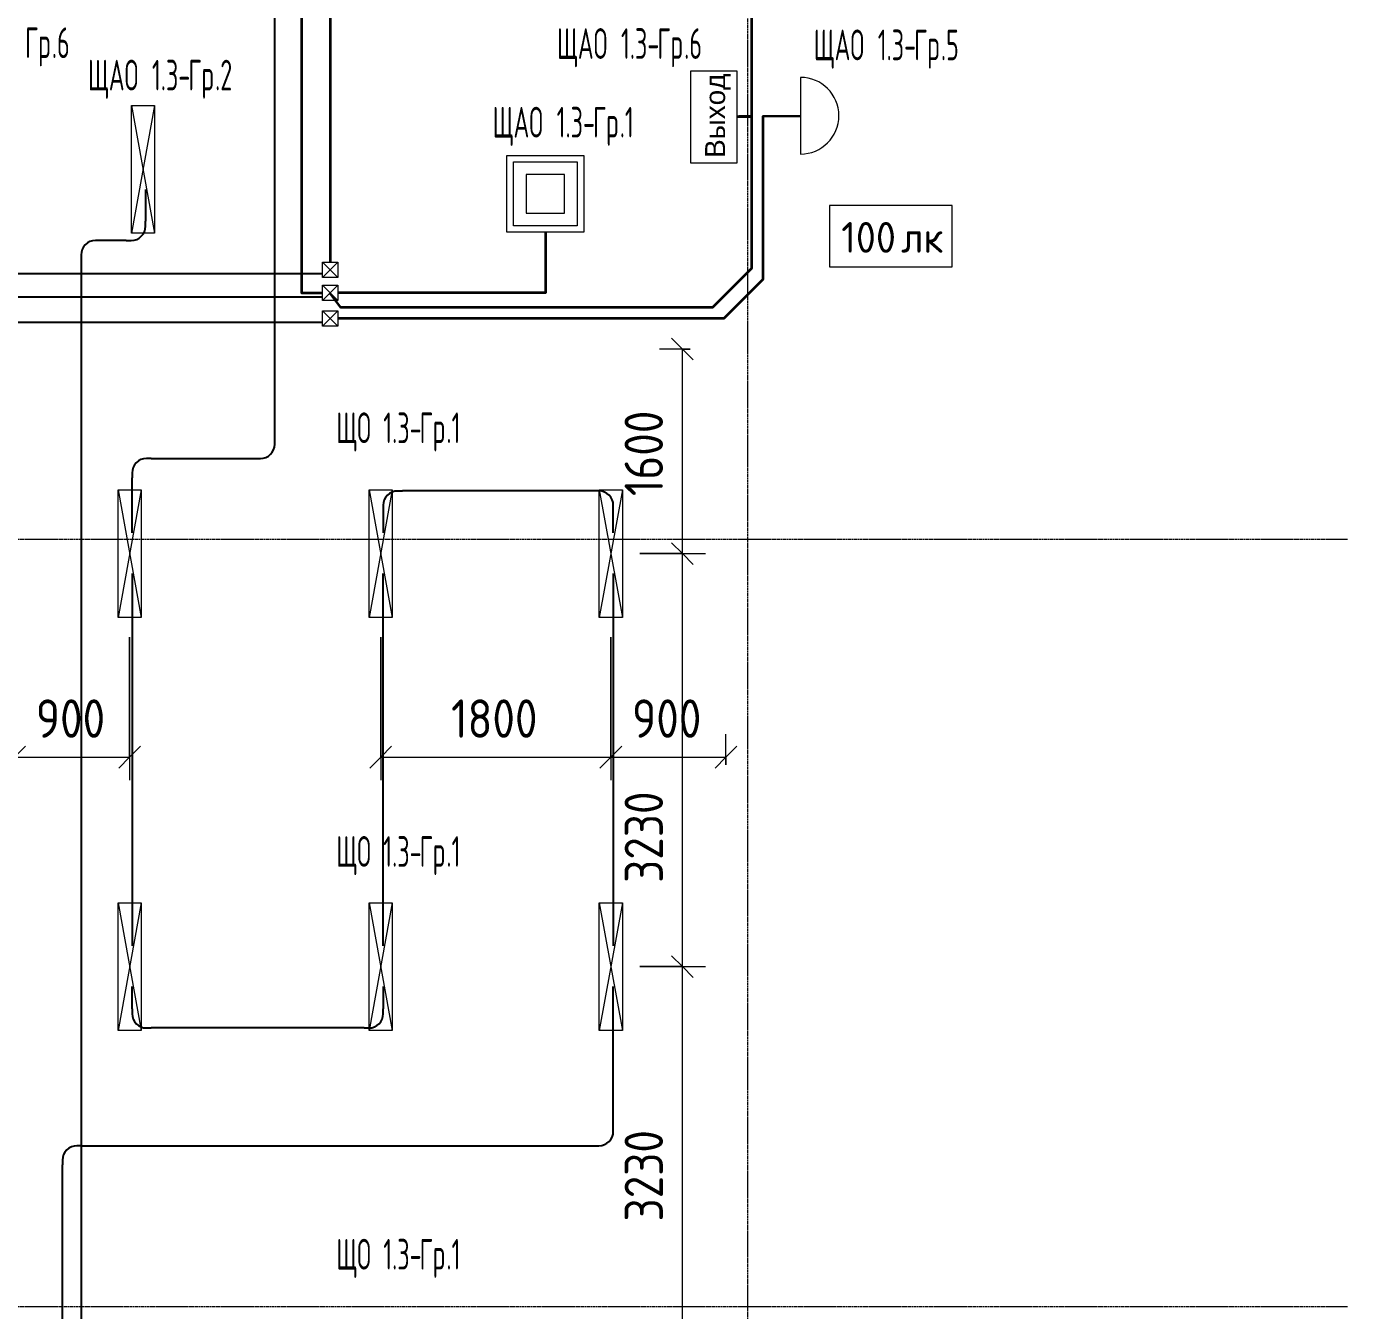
# Model space of a CAD drawing. Header units: millimetres. Extents: x -4730 to 98194, y -4296 to 93388.
# Drawn here: x 87858 to 98194, y 72470 to 82513 of the extents above; entities that cross this region are included whole.
import ezdxf

# ---------------------------------------------------------------- set-up
doc = ezdxf.new("R2010")
doc.units = ezdxf.units.MM
doc.linetypes.add('Линия сетки', pattern=[22.225, 12.7, -3.175, 3.175, -3.175])
for name, color, linetype, lineweight, true_color in [('Короба', 7, 'Continuous', 25, 0x008000), ('Линии', 7, 'Continuous', 9, 0x00a600), ('Соединительные детали коробов', 7, 'Continuous', 25, 0x008000), ('Типовые аннотации', 5, 'Continuous', 18, 0x0000ff)]:
    doc.layers.add(name, color=color, linetype=linetype, lineweight=lineweight, true_color=true_color)
for name, color, linetype, lineweight in [('Марки силовых электроприборов', 7, 'Continuous', 9), ('Оси', 7, 'Continuous', 9), ('Провода', 7, 'Continuous', 35), ('Размеры', 7, 'Continuous', 9), ('Размеры-120', 7, 'Continuous', 9), ('Текстовые примечания', 7, 'Continuous', 9)]:
    doc.layers.add(name, color=color, linetype=linetype, lineweight=lineweight)
doc.styles.add('Arial', font='arial.ttf', dxfattribs={"height": 156})
doc.styles.add('GOST Common', font='GOST_Common.ttf', dxfattribs={"width": 0.6, "height": 240})
doc.styles.add('GOST Common_1', font='GOST_Common.ttf', dxfattribs={"width": 0.9, "height": 300})
doc.styles.add('GOST Common_2', font='GOST_Common.ttf', dxfattribs={"height": 240})
doc.dimstyles.new('ADSK_Проверочный', dxfattribs={"dimscale": 304.8, "dimtxt": 301.714499, "dimasz": 0.556693, "dimexe": 0.590551, "dimexo": 0.590551, "dimgap": 0.19685, "dimtad": 1, "dimdec": 3, "dimrnd": 0.001, "dimdsep": 46, "dimtxsty": 'GOST Common_1', "dimblk1": 'OBLIQUE', "dimblk2": 'OBLIQUE', "dimsah": 1, "dimcen": 0.09, "dimazin": 0, "dimtfac": 1, "dimtdec": 4, "dimtix": 1, "dimtmove": 0, "dimatfit": 3, "dimfxl": 1, "dimtvp": 1, "dimtolj": 1, "dimtzin": 0, "dimarcsym": 2})
doc.dimstyles.new('ADSK_Проверочный_1', dxfattribs={"dimscale": 304.8, "dimtxt": 301.714499, "dimasz": 0.556693, "dimexe": 0.590551, "dimexo": 0.590551, "dimgap": 0.19685, "dimtad": 1, "dimdec": 3, "dimrnd": 0.001, "dimdsep": 46, "dimtxsty": 'GOST Common_1', "dimblk1": 'OBLIQUE', "dimblk2": 'OBLIQUE', "dimsah": 1, "dimcen": 0.09, "dimazin": 0, "dimtfac": 1, "dimtdec": 4, "dimtix": 1, "dimtmove": 2, "dimatfit": 3, "dimfxl": 1, "dimtvp": 1, "dimtolj": 1, "dimtzin": 0, "dimarcsym": 2})

# ---------------------------------------------------------------- blocks, each defined once
blk = doc.blocks.new('M_Короб_ отвод - Плоский торец - ПВХ - Стандартная-2386742-1-й этаж')
at = {"layer": 'Соединительные детали коробов'}
for p, q in [((0, 111.95), (0, 150.05)), ((-150.05, 0), (-111.95, 0))]:
    blk.add_line(p, q, dxfattribs=at)
blk.add_arc((-111.95, 111.95), 111.95, 270, 0, dxfattribs=at)
blk = doc.blocks.new('DIMBLOCK250-1-й этаж')
at = {"layer": 'Размеры-120'}
for p, q in [((88665, 77737), (88665, 76618)), ((88665, 76798), (88665, 77737)), ((87765, 76738), (87765, 76978)), ((87765, 76798), (87850, 76883)), ((88665, 76798), (88750, 76883)), ((87765, 76798), (87680, 76713)), ((87765, 76798), (88665, 76798)), ((87765, 76798), (87765, 76738)), ((88665, 76798), (88580, 76713))]:
    blk.add_line(p, q, dxfattribs=at)
at = {"layer": 'Размеры-120', "color": 0, "insert": (87931, 77250), "char_height": 300, "width": 681.16, "attachment_point": 1, "line_spacing_factor": 1.022761, "style": 'GOST Common_1'}
blk.add_mtext('900', dxfattribs=at)
blk = doc.blocks.new('_Oblique')
at = {"color": 0, "linetype": 'ByBlock', "lineweight": -2}
blk.add_line((-0.5, -0.5), (0.5, 0.5), dxfattribs=at)
blk = doc.blocks.new('DIMBLOCK251-1-й этаж')
at = {"layer": 'Размеры-120'}
for p, q in [((92430, 77737), (92430, 76618)), ((92430, 76798), (92430, 77737)), ((93330, 76738), (93330, 76978)), ((92430, 76798), (92515, 76883)), ((93330, 76798), (93415, 76883)), ((92430, 76798), (92345, 76713)), ((92430, 76798), (93330, 76798)), ((93330, 76798), (93245, 76713)), ((93330, 76798), (93330, 76738))]:
    blk.add_line(p, q, dxfattribs=at)
at = {"layer": 'Размеры-120', "color": 0, "insert": (92596, 77250), "char_height": 300, "width": 681.16, "attachment_point": 1, "line_spacing_factor": 1.022761, "style": 'GOST Common_1'}
blk.add_mtext('900', dxfattribs=at)
blk = doc.blocks.new('DIMBLOCK252-1-й этаж')
at = {"layer": 'Размеры-120'}
for p, q in [((90630, 77737), (90630, 76618)), ((90630, 76798), (90630, 77737)), ((92430, 77737), (92430, 76618)), ((92430, 76798), (92430, 77737)), ((90630, 76798), (90715, 76883)), ((92430, 76798), (92515, 76883)), ((90630, 76798), (90545, 76713)), ((90630, 76798), (92430, 76798)), ((92430, 76798), (92345, 76713))]:
    blk.add_line(p, q, dxfattribs=at)
at = {"layer": 'Размеры-120', "color": 0, "insert": (91180, 77250), "char_height": 300, "width": 840.71, "attachment_point": 1, "line_spacing_factor": 1.022761, "style": 'GOST Common_1'}
blk.add_mtext('1800', dxfattribs=at)
blk = doc.blocks.new('DIMBLOCK254-1-й этаж')
at = {"layer": 'Размеры-120'}
for p, q in [((92990, 79990), (92905, 80075)), ((93050, 79990), (92810, 79990)), ((92990, 78390), (92990, 79990)), ((92990, 79990), (93074, 79905)), ((92990, 79990), (93050, 79990)), ((92990, 78390), (92905, 78475)), ((92658, 78390), (93170, 78390)), ((92990, 78390), (92658, 78390)), ((92990, 78390), (93074, 78305))]:
    blk.add_line(p, q, dxfattribs=at)
at = {"layer": 'Размеры-120', "color": 0, "insert": (92538, 78840), "char_height": 300, "width": 840.71, "attachment_point": 1, "rotation": 90, "line_spacing_factor": 1.022761, "style": 'GOST Common_1'}
blk.add_mtext('1600', dxfattribs=at)
blk = doc.blocks.new('DIMBLOCK255-1-й этаж')
at = {"layer": 'Размеры-120'}
for p, q in [((92990, 78390), (92905, 78475)), ((92658, 78390), (93170, 78390)), ((92990, 78390), (92658, 78390)), ((92990, 75160), (92990, 78390)), ((92990, 78390), (93074, 78305)), ((92658, 75160), (93170, 75160)), ((92990, 75160), (92658, 75160)), ((92990, 75160), (92905, 75245)), ((92990, 75160), (93074, 75075))]:
    blk.add_line(p, q, dxfattribs=at)
at = {"layer": 'Размеры-120', "color": 0, "insert": (92538, 75815), "char_height": 300, "width": 908.21, "attachment_point": 1, "rotation": 90, "line_spacing_factor": 1.022761, "style": 'GOST Common_1'}
blk.add_mtext('3230', dxfattribs=at)
blk = doc.blocks.new('DIMBLOCK256-1-й этаж')
at = {"layer": 'Размеры-120'}
for p, q in [((92658, 75160), (93170, 75160)), ((92990, 75160), (92658, 75160)), ((92990, 75160), (92905, 75245)), ((92990, 71930), (92990, 75160)), ((92990, 75160), (93074, 75075)), ((92990, 71930), (92905, 72015)), ((92658, 71930), (93170, 71930)), ((92990, 71930), (92658, 71930)), ((92990, 71930), (93074, 71845))]:
    blk.add_line(p, q, dxfattribs=at)
at = {"layer": 'Размеры-120', "color": 0, "insert": (92538, 73167), "char_height": 300, "width": 908.21, "attachment_point": 1, "rotation": 90, "line_spacing_factor": 1.022761, "style": 'GOST Common_1'}
blk.add_mtext('3230', dxfattribs=at)

msp = doc.modelspace()

# ---------------------------------------------------------------- linework, layer by layer
at = {"layer": 'Короба'}
for p, q in [((89800, 79284.0791), (89800, 84603.7769)), ((88789.2469, 81239.0144), (88789.2469, 80989.0644)), ((88639.1969, 80839.0144), (88435.05, 80839.0144)), ((88285, 80688.9644), (88285, 65454.1117)), ((90173.8173, 80577.0076), (87379.1831, 80577.0076)), ((90173.8173, 80397.0076), (87214.1831, 80397.0076)), ((90173.8173, 80198.5), (87039.1831, 80198.5)), ((88834.2969, 79134.0291), (89649.95, 79134.0291)), ((88684.2469, 78553.8269), (88684.2469, 78983.9791)), ((92299.1969, 78880), (90799.2969, 78880)), ((90649.2469, 78729.95), (90649.2469, 78553.8269)), ((92449.2469, 78553.8269), (92449.2469, 78729.95)), ((88684.2469, 78233.8269), (88684.2469, 75323.8269)), ((90649.2469, 75323.8269), (90649.2469, 78233.8269)), ((92449.2469, 78233.8269), (92449.2469, 75323.8269)), ((88684.2469, 74830.05), (88684.2469, 75003.8269)), ((90649.2469, 75003.8269), (90649.2469, 74830.05)), ((92449.2469, 73909.004), (92449.2469, 75003.8269)), ((90499.1969, 74680), (88834.2969, 74680)), ((88290.05, 73758.954), (92299.1969, 73758.954)), ((88140, 66235.05), (88140, 73608.904))]:
    msp.add_line(p, q, dxfattribs=at)
at = {"layer": 'Линии', "color": 96, "true_color": 0x008000}
for p, q in [((94141.2737, 81114.0291), (94141.2737, 80634.0291)), ((95101.2737, 81114.0291), (94141.2737, 81114.0291)), ((95101.2737, 80634.0291), (95101.2737, 81114.0291)), ((94141.2737, 80634.0291), (95101.2737, 80634.0291))]:
    msp.add_line(p, q, dxfattribs=at)
at = {"layer": 'Оси', "linetype": 'Линия сетки'}
for p, q in [((93500, 93388.3703), (93500, -3096.3487)), ((98194.2682, 78500), (-3530.0173, 78500)), ((98194.2682, 72500), (-3530.0173, 72500))]:
    msp.add_line(p, q, dxfattribs=at)
at = {"layer": 'Провода', "flags": 128}
for points in [[(91617.4456, 86703.9523), (90538.6125, 86703.9523), (90233.8127, 86399.1523), (90233.8173, 80668.5076)], [(90103.2548, 84111.7125), (90010, 84110), (90010, 80428.5096), (90173.8173, 80428.5081)], [(93416.7452, 84108.0621), (93530, 84110), (93530, 81809.9602), (93430.5461, 81809.9602)], [(93416.7452, 81808.0621), (93530, 81810), (93530, 80619.6528), (93225.2, 80314.8528), (90317.5163, 80314.8528), (90232.4265, 80429.797)], [(93914.1389, 81812.6897), (93619.1389, 81808.3486), (93619.1389, 80534.8021), (93314.3389, 80230.0019), (90293.8173, 80230)], [(91918.3215, 80903.9523), (91919.7096, 80428.5096), (90293.8173, 80428.5076)]]:
    msp.add_lwpolyline(points, dxfattribs=at)
at = {"layer": 'Типовые аннотации', "color": 96, "true_color": 0x008000}
for p, q in [((93056.7452, 82164.9821), (93416.7452, 82164.9821)), ((93056.7452, 81444.9821), (93056.7452, 82164.9821)), ((93416.7452, 82164.9821), (93416.7452, 81444.9821)), ((93416.7452, 81444.9821), (93056.7452, 81444.9821))]:
    msp.add_line(p, q, dxfattribs=at)
at = {"layer": 'Типовые аннотации', "color": 1, "true_color": 0xff0000}
for p, q in [((93914.1389, 82114.8971), (93914.1389, 81514.8971)), ((88680, 81895.1875), (88860, 81895.1875)), ((88680, 80895.1875), (88680, 81895.1875)), ((88860, 81895.1875), (88680, 80895.1875)), ((88680, 81895.1875), (88860, 80895.1875)), ((88860, 81895.1875), (88860, 80895.1875)), ((91617.4456, 81503.9523), (92217.4456, 81503.9523)), ((91617.4456, 80903.9523), (91617.4456, 81503.9523)), ((91667.4456, 81453.9523), (92167.4456, 81453.9523)), ((91667.4456, 80953.9523), (91667.4456, 81453.9523)), ((92167.4456, 81453.9523), (92167.4456, 80953.9523)), ((92217.4456, 81503.9523), (92217.4456, 80903.9523)), ((91767.4456, 81353.9523), (91767.4456, 81053.9523)), ((92067.4456, 81353.9523), (91767.4456, 81353.9523)), ((92067.4456, 81053.9523), (92067.4456, 81353.9523)), ((91767.4456, 81053.9523), (92067.4456, 81053.9523)), ((92167.4456, 80953.9523), (91667.4456, 80953.9523)), ((88860, 80895.1875), (88680, 80895.1875)), ((92217.4456, 80903.9523), (91617.4456, 80903.9523)), ((90173.8173, 80488.5076), (90293.8173, 80488.5076)), ((90173.8173, 80368.5076), (90173.8173, 80488.5076)), ((90173.8173, 80488.5076), (90293.8173, 80368.5076)), ((90173.8173, 80368.5076), (90293.8173, 80488.5076)), ((90293.8173, 80488.5076), (90293.8173, 80368.5076)), ((90293.8173, 80368.5076), (90173.8173, 80368.5076)), ((90173.8173, 80290), (90293.8173, 80290)), ((90173.8173, 80170), (90173.8173, 80290)), ((90173.8173, 80290), (90293.8173, 80170)), ((90173.8173, 80170), (90293.8173, 80290)), ((90293.8173, 80290), (90293.8173, 80170)), ((90293.8173, 80170), (90173.8173, 80170))]:
    msp.add_line(p, q, dxfattribs=at)
at = {"layer": 'Типовые аннотации', "color": 16, "true_color": 0x800000}
for p, q in [((90173.8173, 80668.5076), (90293.8173, 80668.5076)), ((90173.8173, 80548.5076), (90173.8173, 80668.5076)), ((90173.8173, 80668.5076), (90293.8173, 80548.5076)), ((90173.8173, 80548.5076), (90293.8173, 80668.5076)), ((90293.8173, 80668.5076), (90293.8173, 80548.5076)), ((90293.8173, 80548.5076), (90173.8173, 80548.5076))]:
    msp.add_line(p, q, dxfattribs=at)
at = {"layer": 'Типовые аннотации'}
for p, q in [((88575, 78890), (88755, 78890)), ((88575, 77890), (88575, 78890)), ((88755, 78890), (88575, 77890)), ((88575, 78890), (88755, 77890)), ((88755, 78890), (88755, 77890)), ((90540, 78890), (90720, 78890)), ((90540, 77890), (90540, 78890)), ((90720, 78890), (90540, 77890)), ((90540, 78890), (90720, 77890)), ((90720, 78890), (90720, 77890)), ((92340, 78890), (92520, 78890)), ((92340, 77890), (92340, 78890)), ((92520, 78890), (92340, 77890)), ((92340, 78890), (92520, 77890)), ((92520, 78890), (92520, 77890)), ((88755, 77890), (88575, 77890)), ((90720, 77890), (90540, 77890)), ((92520, 77890), (92340, 77890)), ((88575, 75660), (88755, 75660)), ((88575, 74660), (88575, 75660)), ((88755, 75660), (88575, 74660)), ((88575, 75660), (88755, 74660)), ((88755, 75660), (88755, 74660)), ((90540, 75660), (90720, 75660)), ((90540, 74660), (90540, 75660)), ((90720, 75660), (90540, 74660)), ((90540, 75660), (90720, 74660)), ((90720, 75660), (90720, 74660)), ((92340, 75660), (92520, 75660)), ((92340, 74660), (92340, 75660)), ((92520, 75660), (92340, 74660)), ((92340, 75660), (92520, 74660)), ((92520, 75660), (92520, 74660)), ((88755, 74660), (88575, 74660)), ((90720, 74660), (90540, 74660)), ((92520, 74660), (92340, 74660))]:
    msp.add_line(p, q, dxfattribs=at)
at = {"layer": 'Типовые аннотации', "color": 1, "true_color": 0xff0000}
msp.add_arc((93914.1389, 81814.8971), 300, 270, 90, dxfattribs=at)

# ---------------------------------------------------------------- block references
at = {"layer": 'Соединительные детали коробов'}
for p in [(88789.2469, 80839.0144), (89800, 79134.0291), (90649.2469, 74680)]:
    msp.add_blockref('M_Короб_ отвод - Плоский торец - ПВХ - Стандартная-2386742-1-й этаж', p, dxfattribs=at)
for p, rotation in [((88285, 80839.0144), 180), ((88684.2469, 79134.0291), 180), ((92449.2469, 78880), 90), ((88684.2469, 74680), 270), ((88140, 73758.954), 180)]:
    msp.add_blockref('M_Короб_ отвод - Плоский торец - ПВХ - Стандартная-2386742-1-й этаж', p, dxfattribs=dict(at, rotation=rotation))
at = {"layer": 'Соединительные детали коробов', "extrusion": (0, 4.7619e-05, 1), "rotation": 180}
msp.add_blockref('M_Короб_ отвод - Плоский торец - ПВХ - Стандартная-2386742-1-й этаж', (90649.2469, 78879.8361), dxfattribs=at)
at = {"layer": 'Соединительные детали коробов', "extrusion": (0, -2.67765e-05, 1)}
msp.add_blockref('M_Короб_ отвод - Плоский торец - ПВХ - Стандартная-2386742-1-й этаж', (92449.2469, 73759.0461), dxfattribs=at)

# ---------------------------------------------------------------- texts
at = {"layer": 'Марки силовых электроприборов', "char_height": 240, "attachment_point": 1, "style": 'GOST Common'}
for s, insert, width in [('Гр', (87846.7389, 82505.6296), 253.9746), ('.6', (88056.2889, 82505.6296), 178.93665), ('ЩАО', (92007.9861, 82499.1968), 502.17705), (' 1.3-', (92422.3236, 82499.1968), 450.2277), ('Гр', (92793.7986, 82499.1968), 253.9746), ('.6', (93003.3486, 82499.1968), 178.93665), ('ЩАО', (94016.9374, 82488.531), 502.17705), (' 1.3-', (94431.2749, 82488.531), 450.2277), ('Гр', (94802.7499, 82488.531), 253.9746), ('.5', (95012.2999, 82488.531), 178.93665), ('ЩАО', (88338.2614, 82252.4364), 502.17705), (' 1.3-', (88752.5989, 82252.4364), 450.2277), ('Гр', (89124.0739, 82252.4364), 253.9746), ('.2', (89333.6239, 82252.4364), 178.93665), ('ЩАО', (91504.531, 81884.1347), 502.17705), (' 1.3-', (91918.8685, 81884.1347), 450.2277), ('Гр', (92290.3435, 81884.1347), 253.9746), ('.1', (92499.8935, 81884.1347), 138.5316), ('ЩО', (90281.4214, 79494.0093), 340.55685), (' 1.3-', (90562.4089, 79494.0093), 450.2277), ('Гр', (90933.8839, 79494.0093), 253.9746), ('.1', (91143.4339, 79494.0093), 138.5316), ('ЩО', (90281.4214, 76180.4778), 340.55685), (' 1.3-', (90562.4089, 76180.4778), 450.2277), ('Гр', (90933.8839, 76180.4778), 253.9746), ('.1', (91143.4339, 76180.4778), 138.5316), ('ЩО', (90281.4214, 73030.4792), 340.55685), (' 1.3-', (90562.4089, 73030.4792), 450.2277), ('Гр', (90933.8839, 73030.4792), 253.9746), ('.1', (91143.4339, 73030.4792), 138.5316)]:
    msp.add_mtext(s, dxfattribs=dict(at, insert=insert, width=width))
at = {"layer": 'Текстовые примечания', "color": 96, "true_color": 0x008000, "char_height": 240, "attachment_point": 1, "style": 'GOST Common_2'}
for s, insert, width in [('100', (94232.5158, 80983.5539), 567.59475), ('лк', (94700.8283, 80983.5539), 413.67075)]:
    msp.add_mtext(s, dxfattribs=dict(at, insert=insert, width=width))
at = {"layer": 'Типовые аннотации', "color": 96, "lineweight": 9, "true_color": 0x008000, "insert": (93167.5806, 81485.125), "char_height": 156, "width": 769.62, "attachment_point": 1, "rotation": 90, "style": 'Arial'}
msp.add_mtext('Выход', dxfattribs=at)

# ---------------------------------------------------------------- dimensions: what is measured, and where the dimension line sits
at = {"layer": 'Размеры'}
for base, p1, p2, override, picture, middle in [((92989.6004, 79990), (92478, 78390), (92869.6185, 79990), {"dimpost": '<>', "dimfxl": 1647.229513}, 'DIMBLOCK254-1-й этаж', (92779.6004, 79190)), ((92989.6004, 75160), (92478, 71930), (92478, 75160), {"dimpost": '<>', "dimfxl": 3230}, 'DIMBLOCK256-1-й этаж', (92779.6004, 73545))]:
    dim = msp.add_linear_dim(base=base, p1=p1, p2=p2, angle=90, dimstyle='ADSK_Проверочный', override=override, dxfattribs=at)
    dim.commit()
    dim.dimension.update_dxf_attribs({"geometry": picture, "text_midpoint": middle})
dim = msp.add_linear_dim(base=(92989.6004, 78390), p1=(92478, 75160), p2=(92478, 78390), angle=90, dimstyle='ADSK_Проверочный_1', override={"dimpost": '<>', "dimfxl": 3230}, dxfattribs=at)
dim.commit()
dim.dimension.update_dxf_attribs({"geometry": 'DIMBLOCK255-1-й этаж', "text_midpoint": (92737.5519, 76269.1697), "dimtype": 160, "text_rotation": 90})
for base, p1, p2, override, picture, middle in [((88665, 76797.8358), (87765, 76917.8177), (88665, 77917.3269), {"dimpost": '<>', "dimfxl": 1344.997657}, 'DIMBLOCK250-1-й этаж', (88215, 77007.8358)), ((92430, 76797.8358), (90630, 77917.3269), (92430, 77917.3269), {"dimpost": '<>', "dimfxl": 1800}, 'DIMBLOCK252-1-й этаж', (91530, 77007.8358)), ((93330, 76797.8358), (92430, 77917.3269), (93330, 76917.8177), {"dimpost": '<>', "dimfxl": 1344.997657}, 'DIMBLOCK251-1-й этаж', (92880, 77007.8358))]:
    dim = msp.add_linear_dim(base=base, p1=p1, p2=p2, dimstyle='ADSK_Проверочный', override=override, dxfattribs=at)
    dim.commit()
    dim.dimension.update_dxf_attribs({"geometry": picture, "text_midpoint": middle})

doc.saveas('drawing.dxf')
